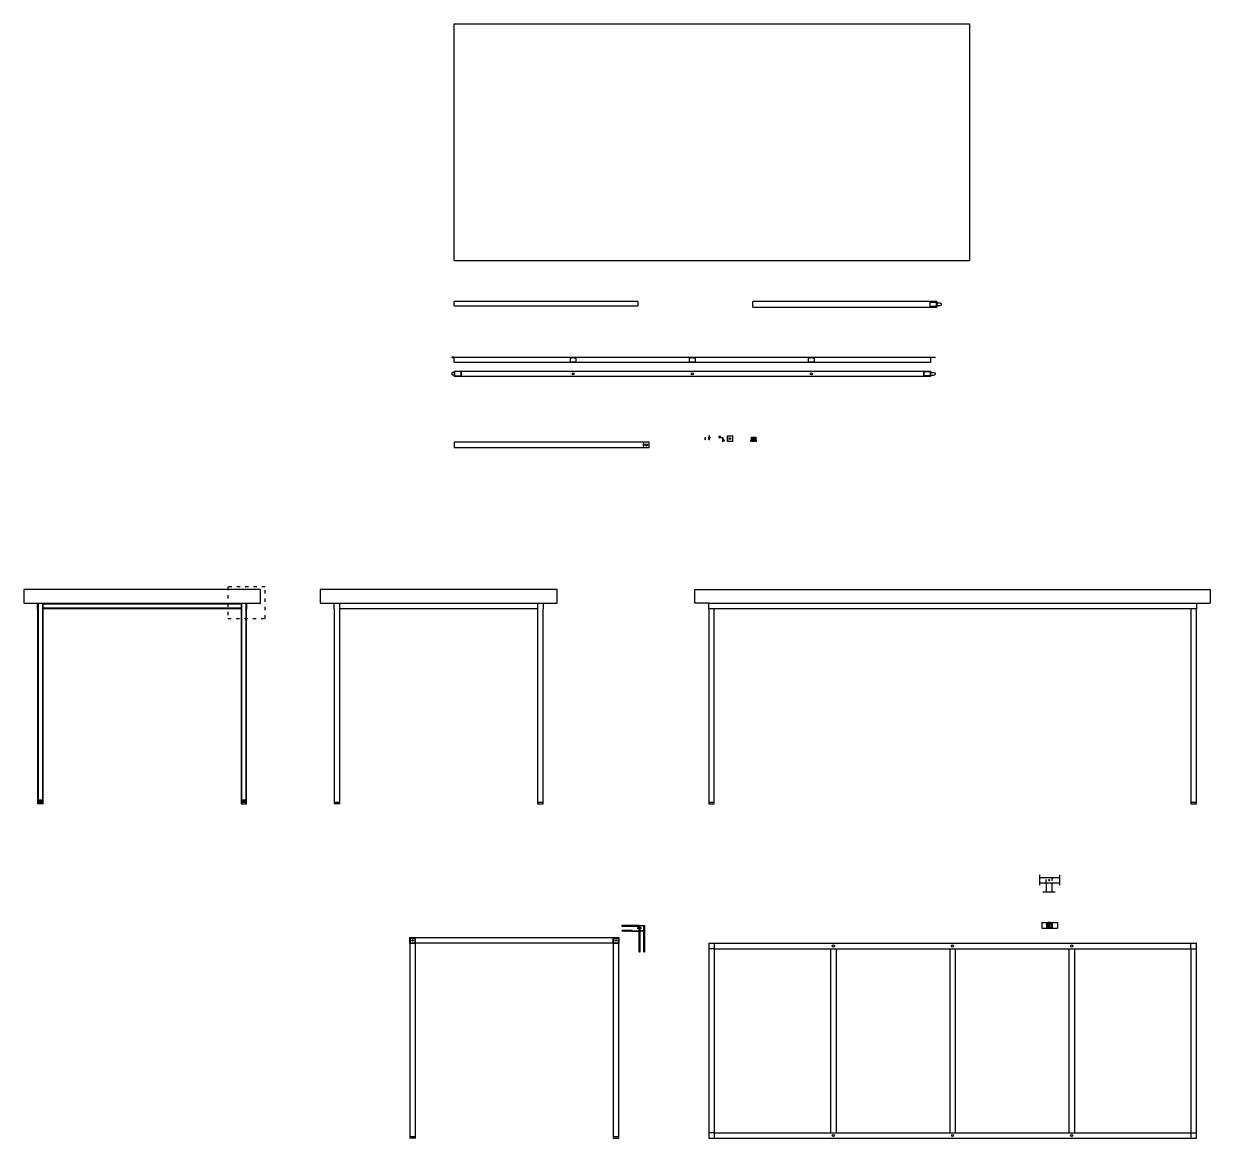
# Model space of a CAD drawing. Header units: millimetres. Extents: x -133 to 578, y 103 to 503.
# Drawn here: x -132.9 to 292.9, y 102.9 to 502.9 of the extents above; entities that cross this region are included whole.
import ezdxf

# ---------------------------------------------------------------- set-up
doc = ezdxf.new("R2010")
doc.units = ezdxf.units.MM
doc.linetypes.add('ACAD_ISO03W100', pattern=[30, 12, -18])
doc.linetypes.add('ACAD_ISO04W100', pattern=[30, 24, -3, 0, -3])
for name, color, linetype in [('A-FURN', 8, 'Continuous'), ('A-SECT-MCUT', 6, 'Continuous'), ('COSTR', 9, 'Continuous'), ('QUOTE', 5, 'Continuous')]:
    doc.layers.add(name, color=color, linetype=linetype)

msp = doc.modelspace()

# ---------------------------------------------------------------- hatches: boundary and pattern name
at = {"layer": 'A-SECT-MCUT'}
h = msp.add_hatch(dxfattribs=at)
h.set_pattern_fill('ANSI31', color=256, scale=0.05)
h.paths.add_polyline_path([(87.83, 179.21), (81.67, 179.21), (81.67, 178.91), (87.83, 178.91)])
h.paths.add_polyline_path([(85.38, 177.51), (81.67, 177.51), (81.67, 177.21), (85.38, 177.21), (85.38, 177.26), (85.33, 177.26), (85.33, 177.31), (85.38, 177.31)])
h.paths.add_polyline_path([(87.63, 177.36), (85.38, 177.36), (85.38, 177.31), (85.38, 177.21), (87.63, 177.21)])
h.paths.add_polyline_path([(89.43, 177.41), (87.83, 177.41), (87.83, 177.51), (87.63, 177.51), (87.63, 177.31), (87.78, 177.31), (87.78, 177.26), (87.63, 177.26), (87.63, 177.21), (87.83, 177.21), (89.43, 177.21)])
h.paths.add_polyline_path([(88.13, 179.21), (87.83, 179.21), (87.83, 178.43), (88.13, 178.43)])
h.paths.add_polyline_path([(88.13, 178.18), (87.83, 178.18), (87.83, 177.41), (88.13, 177.41)])
h.paths.add_polyline_path([(89.83, 179.21), (89.53, 179.21), (89.53, 169.71), (89.83, 169.71)])
h.paths.add_polyline_path([(88.13, 177.21), (87.83, 177.21), (87.83, 169.71), (88.13, 169.71)])
h = msp.add_hatch(dxfattribs=at)
h.set_pattern_fill('ANSI31', color=256, scale=0.05)
h.set_pattern_definition([(45, (0, -19.14336), (-0.1122532, 0.1122532), [])])
h.paths.add_polyline_path([(234.1, 178.48), (236.1, 178.48), (236.1, 180.08), (235.3, 180.08), (235.3, 179.88), (235.9, 179.88), (235.9, 178.68), (234.3, 178.68), (234.3, 179.88), (234.9, 179.88), (234.9, 180.08), (234.1, 180.08)])
h = msp.add_hatch(dxfattribs=at)
h.set_pattern_fill('ANSI31', color=256, scale=0.05)
h.set_pattern_definition([(45, (-73, 0), (-0.1122532, 0.1122532), [])])
h.paths.add_polyline_path([(7.65, 174.9), (5.65, 174.9), (5.65, 172.9), (5.88, 172.9), (5.88, 173.05), (5.88, 173.1), (5.85, 173.1), (5.85, 174.7), (7.45, 174.7), (7.45, 173.1), (7.43, 173.1), (7.43, 173.05), (7.43, 172.9), (7.65, 172.9)])
h.paths.add_polyline_path([(7.43, 173.05), (5.88, 173.05), (5.88, 172.9), (7.43, 172.9)], flags=17)
h = msp.add_hatch(dxfattribs=at)
h.set_pattern_fill('ANSI31', color=256, scale=0.05)
h.paths.add_polyline_path([(80.65, 174.9), (78.65, 174.9), (78.65, 172.9), (78.88, 172.9), (78.88, 173.05), (78.88, 173.1), (78.85, 173.1), (78.85, 174.7), (80.45, 174.7), (80.45, 173.1), (80.43, 173.1), (80.43, 173.05), (80.43, 172.9), (80.65, 172.9)])
h.paths.add_polyline_path([(80.43, 173.05), (78.88, 173.05), (78.88, 172.9), (80.43, 172.9)], flags=17)

# ---------------------------------------------------------------- linework, layer by layer
at = {"layer": 'A-FURN'}
for p, q in [((21.5, 417.9), (21.5, 502.9)), ((21.5, 502.9), (206.5, 502.9)), ((206.5, 502.9), (206.5, 417.9)), ((21.5, 417.9), (206.5, 417.9)), ((87.5, 403.22), (21.5, 403.22)), ((21.5, 401.62), (21.5, 403.22)), ((21.5, 401.62), (87.5, 401.62)), ((87.5, 403.22), (87.5, 401.62)), ((194.71, 403.22), (128.71, 403.22)), ((128.71, 401.22), (128.71, 403.22)), ((128.71, 401.22), (194.71, 401.22)), ((194.71, 403.22), (194.71, 401.22)), ((21.5, 381.27), (21.5, 383.27)), ((21.5, 383.27), (192.5, 383.27)), ((192.5, 383.27), (192.5, 381.27)), ((192.5, 381.27), (21.5, 381.27)), ((21.5, 378.26), (192.5, 378.26)), ((21.5, 378.26), (21.5, 376.26)), ((192.5, 376.26), (21.5, 376.26)), ((192.5, 378.26), (192.5, 376.26)), ((21.5, 352.75), (21.5, 350.75)), ((91.5, 352.75), (21.5, 352.75)), ((21.5, 350.75), (91.5, 350.75)), ((91.5, 350.75), (91.5, 352.75)), ((-47.93, 299.9), (-132.93, 299.9)), ((-132.93, 299.9), (-132.93, 294.9)), ((-47.93, 294.9), (-47.93, 299.9)), ((58.48, 299.9), (-26.52, 299.9)), ((-26.52, 299.9), (-26.52, 294.9)), ((58.48, 294.9), (58.48, 299.9)), ((107.87, 294.9), (107.87, 299.9)), ((107.87, 299.9), (292.87, 299.9)), ((292.87, 299.9), (292.87, 294.9)), ((-132.93, 294.9), (-125.43, 294.9)), ((-127.93, 292.9), (-127.93, 294.9)), ((-127.73, 294.9), (-127.73, 222.9)), ((-126.13, 222.9), (-126.13, 294.9)), ((-125.93, 222.9), (-125.93, 294.9)), ((-125.93, 294.7), (-55.43, 294.7)), ((-125.43, 294.9), (-55.43, 294.9)), ((-55.43, 294.9), (-47.93, 294.9)), ((-55.43, 294.7), (-54.93, 294.7)), ((-54.93, 294.9), (-54.93, 222.9)), ((-54.73, 294.9), (-54.73, 222.9)), ((-53.13, 222.9), (-53.13, 294.9)), ((-52.93, 294.9), (-52.93, 292.9)), ((-26.52, 294.9), (-19.02, 294.9)), ((-21.52, 292.9), (-21.52, 294.9)), ((-19.52, 222.9), (-19.52, 294.9)), ((-19.02, 294.9), (50.98, 294.9)), ((50.98, 294.9), (58.48, 294.9)), ((51.48, 294.9), (51.48, 222.9)), ((53.48, 294.9), (53.48, 292.9)), ((112.87, 294.9), (107.87, 294.9)), ((112.87, 294.9), (292.87, 294.9)), ((112.87, 292.9), (112.87, 294.9)), ((287.87, 294.9), (287.87, 292.9)), ((-127.93, 292.9), (-127.93, 222.9)), ((-54.93, 293.1), (-125.93, 293.1)), ((-54.93, 292.9), (-125.93, 292.9)), ((-52.93, 222.9), (-52.93, 292.9)), ((-21.52, 292.9), (-21.52, 222.9)), ((51.48, 292.9), (-19.52, 292.9)), ((53.48, 222.9), (53.48, 292.9)), ((287.87, 292.9), (112.87, 292.9)), ((112.87, 292.9), (112.87, 222.9)), ((114.87, 222.9), (114.87, 292.9)), ((285.87, 292.9), (285.87, 222.9)), ((287.87, 222.9), (287.87, 292.9)), ((-125.93, 223.42), (-127.93, 223.42)), ((-125.93, 222.9), (-127.93, 222.9)), ((-52.93, 223.42), (-54.93, 223.42)), ((-54.93, 222.9), (-52.93, 222.9)), ((-19.52, 222.9), (-21.52, 222.9)), ((51.48, 222.9), (53.48, 222.9)), ((112.87, 222.9), (114.87, 222.9)), ((285.87, 222.9), (287.87, 222.9)), ((231.54, 196.54), (238.77, 196.54)), ((231.54, 194.54), (238.77, 194.54)), ((234.04, 194.54), (234.04, 191.38)), ((236.04, 194.54), (236.04, 191.38)), ((87.83, 179.21), (81.67, 179.21)), ((87.83, 178.91), (81.67, 178.91)), ((87.83, 179.21), (89.83, 179.21)), ((87.83, 179.21), (87.83, 177.41)), ((88.13, 179.21), (88.13, 178.43)), ((89.53, 179.21), (89.53, 169.71)), ((89.83, 179.21), (89.83, 169.71)), ((232.42, 180.28), (238.05, 180.28)), ((232.42, 180.28), (232.42, 178.28)), ((234.1, 180.08), (234.1, 178.48)), ((234.3, 179.88), (234.3, 178.68)), ((235.9, 179.88), (235.9, 178.68)), ((236.1, 180.08), (236.1, 178.48)), ((238.05, 180.28), (238.05, 178.28)), ((5.65, 172.9), (5.65, 174.9)), ((5.65, 174.9), (80.65, 174.9)), ((5.85, 174.7), (7.45, 174.7)), ((5.85, 173.1), (5.85, 174.7)), ((7.45, 174.7), (7.45, 173.1)), ((7.65, 172.9), (7.65, 174.9)), ((78.65, 172.9), (78.65, 174.9)), ((78.85, 173.1), (78.85, 174.7)), ((78.85, 174.7), (80.45, 174.7)), ((80.45, 174.7), (80.45, 173.1)), ((80.65, 174.9), (80.65, 172.9)), ((85.38, 177.51), (81.67, 177.51)), ((85.38, 177.21), (81.67, 177.21)), ((85.38, 177.51), (85.38, 177.36)), ((87.83, 177.51), (87.63, 177.51)), ((87.63, 177.51), (87.63, 177.36)), ((87.83, 177.21), (87.63, 177.21)), ((87.83, 177.21), (87.83, 169.71)), ((88.13, 178.18), (88.13, 177.41)), ((88.13, 177.21), (88.13, 169.71)), ((232.42, 178.28), (238.05, 178.28)), ((5.65, 172.9), (5.65, 102.9)), ((5.88, 172.9), (5.65, 172.9)), ((5.85, 173.1), (5.88, 173.1)), ((5.88, 173.05), (5.88, 173.1)), ((7.43, 173.1), (7.45, 173.1)), ((7.43, 173.05), (7.43, 173.1)), ((7.43, 172.9), (7.65, 172.9)), ((78.88, 172.9), (7.65, 172.9)), ((7.65, 102.9), (7.65, 172.9)), ((78.65, 172.9), (78.65, 102.9)), ((78.85, 173.1), (78.88, 173.1)), ((78.88, 173.05), (78.88, 173.1)), ((78.88, 172.9), (78.88, 173.05)), ((80.43, 173.05), (80.43, 173.1)), ((80.43, 173.1), (80.45, 173.1)), ((80.43, 173.05), (80.43, 172.9)), ((80.43, 172.9), (80.65, 172.9)), ((80.65, 102.9), (80.65, 172.9)), ((112.87, 172.9), (287.87, 172.9)), ((112.87, 172.9), (112.87, 102.9)), ((114.87, 170.9), (112.87, 170.9)), ((114.87, 172.9), (114.87, 104.9)), ((114.87, 170.9), (287.87, 170.9)), ((156.62, 170.9), (156.62, 104.9)), ((158.62, 170.9), (158.62, 104.9)), ((199.37, 170.9), (199.37, 104.9)), ((201.37, 170.9), (201.37, 104.9)), ((242.12, 170.9), (242.12, 104.9)), ((244.12, 170.9), (244.12, 104.9)), ((285.87, 170.9), (285.87, 172.9)), ((285.87, 170.9), (285.87, 104.9)), ((287.87, 102.9), (287.87, 172.9)), ((7.65, 103.42), (5.65, 103.42)), ((7.65, 102.9), (5.65, 102.9)), ((80.65, 103.42), (78.65, 103.42)), ((78.65, 102.9), (80.65, 102.9)), ((114.87, 104.9), (112.87, 104.9)), ((112.87, 102.9), (287.87, 102.9)), ((114.87, 104.9), (287.87, 104.9)), ((114.87, 104.9), (114.87, 102.9)), ((285.87, 104.9), (285.87, 102.9))]:
    msp.add_line(p, q, dxfattribs=at)
at = {"layer": 'A-FURN', "ltscale": 0.001}
for p, q in [((234.1, 180.08), (234.9, 180.08)), ((234.3, 179.88), (234.9, 179.88)), ((235.3, 180.08), (236.1, 180.08)), ((235.3, 179.88), (235.9, 179.88)), ((234.1, 178.48), (236.1, 178.48)), ((234.3, 178.68), (235.9, 178.68))]:
    msp.add_line(p, q, dxfattribs=at)
at = {"layer": 'A-FURN'}
for centre in [(64.25, 377.24), (107, 377.24), (149.75, 377.24), (157.62, 171.9), (200.37, 171.9), (243.12, 171.9), (157.62, 103.9), (200.37, 103.9), (243.12, 103.9)]:
    msp.add_circle(centre, 0.4, dxfattribs=at)
at = {"layer": 'COSTR'}
for p, q in [((192.24, 402.8), (192.19, 402.8)), ((192.19, 402.8), (192.19, 401.65)), ((192.24, 401.65), (192.19, 401.65)), ((192.24, 403.01), (192.24, 401.45)), ((192.24, 403.01), (194.49, 403.01)), ((194.49, 401.45), (192.24, 401.45)), ((194.49, 403.01), (194.49, 401.45)), ((194.71, 402.67), (195.9, 402.67)), ((194.71, 401.77), (195.9, 401.77)), ((195.9, 402.67), (196.31, 402.52)), ((195.9, 401.77), (196.31, 401.92)), ((196.31, 402.52), (196.31, 401.92)), ((21.5, 383.27), (20.69, 383.27)), ((20.69, 383.27), (20.69, 383.07)), ((21.09, 383.07), (21.09, 383.27)), ((192.5, 383.27), (194.1, 383.27)), ((193.69, 383.07), (193.69, 383.27)), ((194.1, 383.27), (194.1, 383.07)), ((20.69, 383.07), (21.5, 383.07)), ((63.25, 381.43), (63.25, 383.03)), ((63.25, 383.03), (63.85, 383.03)), ((65.25, 381.43), (63.25, 381.43)), ((63.85, 383.03), (63.85, 383.13)), ((63.85, 383.13), (64.65, 383.13)), ((64.65, 383.13), (64.65, 383.03)), ((64.65, 383.03), (65.25, 383.03)), ((65.25, 383.03), (65.25, 381.43)), ((106, 381.43), (106, 383.03)), ((106, 383.03), (106.6, 383.03)), ((108, 381.43), (106, 381.43)), ((106.6, 383.03), (106.6, 383.13)), ((106.6, 383.13), (107.4, 383.13)), ((107.4, 383.13), (107.4, 383.03)), ((107.4, 383.03), (108, 383.03)), ((108, 383.03), (108, 381.43)), ((148.75, 381.43), (148.75, 383.03)), ((148.75, 383.03), (149.35, 383.03)), ((150.75, 381.43), (148.75, 381.43)), ((149.35, 383.03), (149.35, 383.13)), ((149.35, 383.13), (150.15, 383.13)), ((150.15, 383.13), (150.15, 383.03)), ((150.15, 383.03), (150.75, 383.03)), ((150.75, 383.03), (150.75, 381.43)), ((194.1, 383.07), (192.5, 383.07)), ((21.1, 377.71), (20.69, 377.56)), ((20.69, 377.56), (20.69, 376.96)), ((21.1, 376.81), (20.69, 376.96)), ((21.5, 377.71), (21.1, 377.71)), ((21.5, 376.81), (21.1, 376.81)), ((23.95, 378.04), (21.7, 378.04)), ((21.7, 378.04), (21.7, 376.48)), ((21.7, 376.48), (23.95, 376.48)), ((23.95, 378.04), (23.95, 376.48)), ((23.95, 377.83), (24, 377.83)), ((23.95, 376.68), (24, 376.68)), ((24, 377.83), (24, 376.68)), ((190.05, 377.83), (190, 377.83)), ((190, 377.83), (190, 376.68)), ((190.05, 376.68), (190, 376.68)), ((190.05, 378.04), (190.05, 376.48)), ((190.05, 378.04), (192.3, 378.04)), ((192.3, 376.48), (190.05, 376.48)), ((192.3, 378.04), (192.3, 376.48)), ((192.5, 377.71), (193.69, 377.71)), ((192.5, 376.81), (193.69, 376.81)), ((193.69, 377.71), (194.1, 377.56)), ((193.69, 376.81), (194.1, 376.96)), ((194.1, 377.56), (194.1, 376.96)), ((111.4, 354.28), (111.4, 354.33)), ((111.4, 354.33), (111.9, 354.33)), ((111.4, 354.28), (111.9, 354.28)), ((111.56, 353.7), (111.56, 354.28)), ((111.74, 354.28), (111.56, 354.23)), ((111.74, 354.23), (111.56, 354.18)), ((111.74, 354.18), (111.56, 354.13)), ((111.74, 354.13), (111.56, 354.08)), ((111.74, 354.08), (111.56, 354.03)), ((111.74, 354.03), (111.56, 353.98)), ((111.74, 353.98), (111.56, 353.93)), ((111.74, 353.93), (111.56, 353.88)), ((111.74, 353.88), (111.56, 353.83)), ((111.74, 353.83), (111.56, 353.78)), ((111.74, 353.78), (111.56, 353.73)), ((111.65, 353.56), (111.56, 353.7)), ((111.74, 353.73), (111.57, 353.68)), ((111.73, 353.68), (111.6, 353.64)), ((111.69, 353.62), (111.63, 353.6)), ((111.65, 353.56), (111.74, 353.7)), ((111.74, 353.7), (111.74, 354.28)), ((111.9, 354.33), (111.9, 354.28)), ((112.87, 354.28), (112.87, 354.48)), ((112.87, 354.48), (113.24, 354.48)), ((112.97, 354.28), (112.87, 354.28)), ((112.97, 353.7), (112.97, 354.28)), ((113.14, 354.28), (112.97, 354.23)), ((113.24, 354.28), (112.97, 354.28)), ((113.14, 354.23), (112.97, 354.18)), ((113.14, 354.18), (112.97, 354.13)), ((113.14, 354.13), (112.97, 354.08)), ((113.14, 354.08), (112.97, 354.03)), ((113.14, 354.03), (112.97, 353.98)), ((113.14, 353.98), (112.97, 353.93)), ((113.14, 353.93), (112.97, 353.88)), ((113.14, 353.88), (112.97, 353.83)), ((113.14, 353.83), (112.97, 353.78)), ((113.14, 353.78), (112.97, 353.73)), ((112.97, 353.7), (113.14, 353.7)), ((113.14, 353.73), (113.02, 353.7)), ((113.14, 353.7), (113.14, 354.28)), ((113.15, 354.86), (113.19, 354.84)), ((113.16, 354.9), (113.2, 354.9)), ((113.24, 354.48), (113.24, 354.28)), ((116.49, 354.42), (116.49, 354.37)), ((116.49, 354.42), (117.93, 354.42)), ((116.49, 354.37), (117.88, 354.37)), ((116.68, 354.42), (116.68, 354.92)), ((116.68, 354.92), (117.08, 354.85)), ((116.68, 354.92), (117.08, 354.92)), ((116.68, 354.85), (117.08, 354.78)), ((116.68, 354.78), (117.08, 354.71)), ((116.68, 354.71), (117.08, 354.64)), ((116.68, 354.64), (117.08, 354.57)), ((116.68, 354.57), (117.08, 354.5)), ((116.68, 354.5), (117.08, 354.43)), ((116.68, 354.43), (116.76, 354.42)), ((117.08, 354.42), (117.08, 354.92)), ((117.88, 354.37), (117.88, 352.98)), ((117.93, 354.42), (117.93, 352.98)), ((117.93, 353.57), (118.44, 353.57)), ((117.93, 353.52), (117.94, 353.57)), ((117.94, 353.17), (118.01, 353.57)), ((118.01, 353.17), (118.08, 353.57)), ((118.08, 353.17), (118.15, 353.57)), ((118.15, 353.17), (118.22, 353.57)), ((118.22, 353.17), (118.3, 353.57)), ((118.3, 353.17), (118.37, 353.57)), ((118.37, 353.17), (118.44, 353.57)), ((118.44, 353.57), (118.43, 353.17)), ((119.58, 354.98), (119.58, 352.98)), ((119.58, 354.98), (121.58, 354.98)), ((119.63, 352.98), (119.63, 354.98)), ((121.58, 352.98), (121.58, 354.98)), ((128.02, 353.09), (128.02, 353.61)), ((128.02, 353.61), (130.02, 353.61)), ((128.22, 354.41), (128.22, 354.43)), ((128.22, 354.43), (129.82, 354.43)), ((128.22, 354.41), (128.22, 354.39)), ((128.22, 354.39), (129.82, 354.39)), ((128.22, 354.17), (128.22, 354.19)), ((128.22, 354.19), (129.82, 354.19)), ((128.22, 354.17), (128.22, 354.15)), ((128.22, 354.15), (129.82, 354.15)), ((128.22, 353.94), (128.22, 353.96)), ((128.22, 353.96), (129.82, 353.96)), ((128.22, 353.94), (128.22, 353.92)), ((128.22, 353.92), (129.82, 353.92)), ((128.22, 353.71), (128.22, 353.73)), ((128.22, 353.73), (129.82, 353.73)), ((128.22, 353.71), (128.22, 353.69)), ((128.22, 353.69), (129.82, 353.69)), ((128.27, 354.43), (128.27, 354.57)), ((128.27, 354.57), (129.77, 354.57)), ((128.27, 354.19), (128.27, 354.39)), ((128.27, 353.96), (128.27, 354.15)), ((128.27, 353.73), (128.27, 353.92)), ((128.27, 353.61), (128.27, 353.69)), ((129.77, 354.57), (129.77, 354.43)), ((129.77, 354.39), (129.77, 354.19)), ((129.77, 354.15), (129.77, 353.96)), ((129.77, 353.92), (129.77, 353.73)), ((129.77, 353.69), (129.77, 353.61)), ((129.82, 354.43), (129.82, 354.39)), ((129.82, 354.19), (129.82, 354.15)), ((129.82, 353.96), (129.82, 353.92)), ((129.82, 353.73), (129.82, 353.69)), ((130.02, 353.09), (130.02, 353.61)), ((89.57, 352.2), (89.37, 352.2)), ((89.37, 352.2), (89.37, 351.3)), ((89.37, 351.3), (89.57, 351.3)), ((89.57, 351.3), (89.57, 352.2)), ((117.88, 352.98), (117.93, 352.98)), ((117.93, 353.17), (118.43, 353.17)), ((121.58, 352.98), (119.58, 352.98)), ((120.14, 352.98), (120.19, 352.98)), ((128.02, 353.09), (130.02, 353.09)), ((-127.73, 224.24), (-126.13, 224.24)), ((-127.73, 224.2), (-126.13, 224.2)), ((-127.73, 224.01), (-126.13, 224.01)), ((-127.73, 223.97), (-126.13, 223.97)), ((-127.73, 223.77), (-126.13, 223.77)), ((-127.73, 223.73), (-126.13, 223.73)), ((-127.73, 223.54), (-126.13, 223.54)), ((-127.73, 223.5), (-126.13, 223.5)), ((-127.68, 224.24), (-127.68, 224.38)), ((-127.68, 224.38), (-126.17, 224.38)), ((-127.68, 224.01), (-127.68, 224.2)), ((-127.68, 223.77), (-127.68, 223.97)), ((-127.68, 223.54), (-127.68, 223.73)), ((-127.68, 223.42), (-127.68, 223.5)), ((-126.17, 224.38), (-126.17, 224.24)), ((-126.17, 224.2), (-126.17, 224.01)), ((-126.17, 223.97), (-126.17, 223.77)), ((-126.17, 223.73), (-126.17, 223.54)), ((-126.17, 223.5), (-126.17, 223.42)), ((-54.73, 224.24), (-53.13, 224.24)), ((-54.73, 224.2), (-53.13, 224.2)), ((-54.73, 224.01), (-53.13, 224.01)), ((-54.73, 223.97), (-53.13, 223.97)), ((-54.73, 223.77), (-53.13, 223.77)), ((-54.73, 223.73), (-53.13, 223.73)), ((-54.73, 223.54), (-53.13, 223.54)), ((-54.73, 223.5), (-53.13, 223.5)), ((-54.68, 224.24), (-54.68, 224.38)), ((-54.68, 224.38), (-53.17, 224.38)), ((-54.68, 224.01), (-54.68, 224.2)), ((-54.68, 223.77), (-54.68, 223.97)), ((-54.68, 223.54), (-54.68, 223.73)), ((-54.68, 223.42), (-54.68, 223.5)), ((-53.17, 224.38), (-53.17, 224.24)), ((-53.17, 224.2), (-53.17, 224.01)), ((-53.17, 223.97), (-53.17, 223.77)), ((-53.17, 223.73), (-53.17, 223.54)), ((-53.17, 223.5), (-53.17, 223.42)), ((-19.52, 223.42), (-21.52, 223.42)), ((53.48, 223.42), (51.48, 223.42)), ((114.87, 223.42), (112.87, 223.42)), ((287.87, 223.42), (285.87, 223.42)), ((234.7, 180.28), (234.7, 180.48)), ((234.7, 180.48), (235.5, 180.48)), ((234.9, 180.28), (234.7, 180.28)), ((234.9, 180.28), (235.3, 180.28)), ((234.9, 180.06), (235.3, 179.91)), ((234.9, 179.92), (235.3, 179.77)), ((234.9, 179.08), (234.9, 179.88)), ((234.9, 179.78), (235.3, 179.63)), ((234.9, 179.64), (235.3, 179.49)), ((234.9, 179.5), (235.3, 179.35)), ((234.9, 179.36), (235.3, 179.21)), ((234.9, 179.22), (235.29, 179.07)), ((234.9, 179.08), (235.22, 178.96)), ((234.9, 179.08), (235.1, 178.79)), ((235.06, 180.28), (235.3, 180.19)), ((235.3, 179.08), (235.1, 178.79)), ((235.5, 180.28), (235.3, 180.28)), ((235.3, 179.88), (235.3, 179.08)), ((235.5, 180.48), (235.5, 180.28)), ((85.33, 177.26), (85.33, 177.31)), ((85.33, 177.31), (85.38, 177.31)), ((85.38, 177.26), (85.33, 177.26)), ((85.38, 177.36), (87.63, 177.36)), ((85.38, 177.36), (85.38, 177.21)), ((85.38, 177.21), (87.63, 177.21)), ((87.48, 178.04), (87.48, 178.58)), ((87.48, 178.58), (87.77, 178.58)), ((87.77, 178.04), (87.48, 178.04)), ((87.63, 177.36), (87.63, 177.21)), ((87.78, 177.31), (87.63, 177.31)), ((87.63, 177.26), (87.78, 177.26)), ((87.77, 178.58), (87.77, 178.18)), ((87.77, 178.52), (87.83, 178.52)), ((87.77, 178.18), (87.77, 178.04)), ((87.77, 178.09), (87.83, 178.09)), ((87.78, 177.26), (87.78, 177.31)), ((88.61, 178.43), (87.83, 178.43)), ((88.61, 178.18), (87.83, 178.18)), ((87.83, 177.41), (89.43, 177.41)), ((89.43, 177.21), (87.83, 177.21)), ((87.84, 178.43), (87.91, 178.18)), ((87.91, 178.43), (87.98, 178.18)), ((87.98, 178.43), (88.05, 178.18)), ((88.05, 178.43), (88.13, 178.18)), ((88.13, 178.43), (88.2, 178.18)), ((88.2, 178.43), (88.27, 178.18)), ((88.27, 178.43), (88.34, 178.18)), ((88.34, 178.43), (88.41, 178.18)), ((88.41, 178.43), (88.49, 178.18)), ((88.49, 178.43), (88.56, 178.18)), ((88.56, 178.43), (88.61, 178.26)), ((88.61, 178.18), (88.61, 178.43)), ((89.43, 177.41), (89.43, 177.21)), ((5.88, 172.9), (5.88, 173.05)), ((5.88, 173.05), (7.43, 173.05)), ((5.88, 172.9), (7.43, 172.9)), ((6.39, 173.9), (6.63, 173.93)), ((6.39, 173.9), (6.63, 173.87)), ((6.65, 174.17), (6.63, 173.93)), ((6.65, 173.63), (6.63, 173.87)), ((6.65, 174.17), (6.68, 173.93)), ((6.65, 173.63), (6.68, 173.87)), ((6.92, 173.9), (6.68, 173.93)), ((6.92, 173.9), (6.68, 173.87)), ((7.43, 173.05), (7.43, 172.9)), ((78.88, 173.05), (80.43, 173.05)), ((78.88, 172.9), (80.43, 172.9)), ((79.39, 173.9), (79.63, 173.93)), ((79.39, 173.9), (79.63, 173.87)), ((79.65, 174.17), (79.63, 173.93)), ((79.65, 173.63), (79.63, 173.87)), ((79.65, 174.17), (79.68, 173.93)), ((79.65, 173.63), (79.68, 173.87)), ((79.92, 173.9), (79.68, 173.93)), ((79.92, 173.9), (79.68, 173.87))]:
    msp.add_line(p, q, dxfattribs=at)
at = {"layer": 'COSTR', "linetype": 'ACAD_ISO03W100', "ltscale": 0.005}
for p, q in [((194.64, 402.38), (194.49, 402.38)), ((194.64, 402.08), (194.49, 402.08)), ((194.64, 402.38), (194.64, 402.08)), ((21.55, 377.41), (21.55, 377.11)), ((21.55, 377.41), (21.7, 377.41)), ((21.55, 377.11), (21.7, 377.11)), ((192.45, 377.41), (192.3, 377.41)), ((192.45, 377.11), (192.3, 377.11)), ((192.45, 377.41), (192.45, 377.11))]:
    msp.add_line(p, q, dxfattribs=at)
at = {"layer": 'COSTR', "linetype": 'ACAD_ISO03W100', "ltscale": 0.1}
for p, q in [((234.04, 194.54), (234.04, 196.54)), ((236.04, 196.54), (236.04, 194.54))]:
    msp.add_line(p, q, dxfattribs=at)
at = {"layer": 'COSTR', "ltscale": 0.001}
for p, q in [((234.9, 180.28), (234.9, 179.88)), ((234.9, 180.2), (235.3, 180.05)), ((235.3, 180.28), (235.3, 179.88))]:
    msp.add_line(p, q, dxfattribs=at)
at = {"layer": 'COSTR'}
for centre, radius in [((120.58, 353.98), 0.25), ((90.47, 351.75), 0.4), ((235.04, 195.54), 0.2), ((6.65, 173.9), 0.269), ((79.65, 173.9), 0.269)]:
    msp.add_circle(centre, radius, dxfattribs=at)
for centre, radius, start, end in [((113.06, 354.9), 0.149, 0, 334.1997), ((113.06, 354.9), 0.103, 0, 334.1997), ((116.88, 355.01), 0.741, 239.8706, 300.1294), ((118.52, 353.37), 0.741, 149.8706, 210.1294)]:
    msp.add_arc(centre, radius, start, end, dxfattribs=at)
at = {"layer": 'QUOTE', "linetype": 'ACAD_ISO03W100', "ltscale": 0.1}
for p, q in [((-46.26, 300.83), (-59.7, 300.83)), ((-59.7, 300.83), (-59.7, 289.42)), ((-46.26, 289.42), (-46.26, 300.83)), ((-59.7, 289.42), (-46.26, 289.42))]:
    msp.add_line(p, q, dxfattribs=at)
at = {"layer": 'QUOTE', "linetype": 'ACAD_ISO04W100', "ltscale": 0.3}
for p, q in [((231.54, 197.41), (231.54, 193.73)), ((238.77, 197.41), (238.77, 193.73)), ((232.83, 191.38), (237.18, 191.38))]:
    msp.add_line(p, q, dxfattribs=at)

doc.saveas('drawing.dxf')
